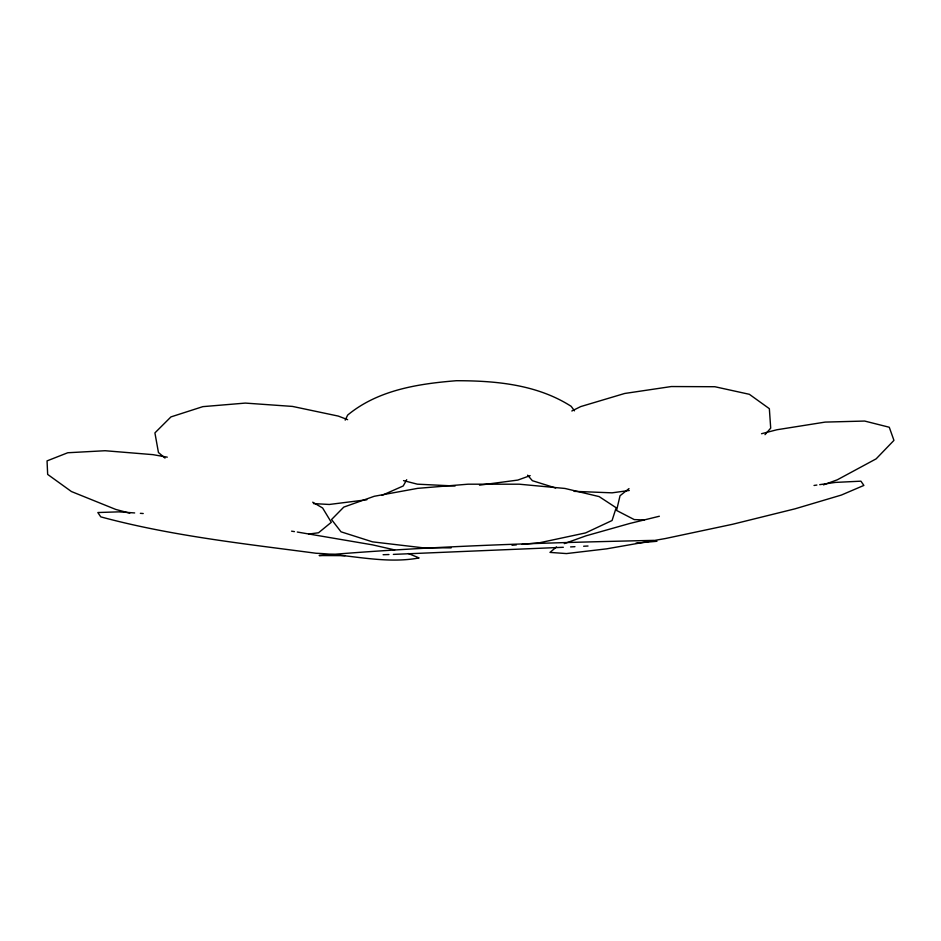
<?xml version="1.0" encoding="UTF-8"?>
<svg xmlns="http://www.w3.org/2000/svg" width="941" height="941" viewBox="0 0 941 941"><rect width="100%" height="100%" fill="white"/><g stroke="black" fill="none" stroke-linecap="round" stroke-linejoin="round"><path stroke-width="1.41" d="M345.182 420.133L347.664 415.075C378.094 389.915 418.204 383.799 456.338 380.717C495.86 380.693 537.064 384.493 571.152 406.312L574.492 410.829M406.712 479.698L403.219 485.968L382.046 495.331M765.021 434.66L770.703 428.131L769.35 408.676L749.354 394.303L714.866 386.727L671.333 386.539L624.659 393.479L580.715 406.583L571.822 410.994M556.484 546.944L549.991 552.402L566.458 553.579L606.686 548.838L665.44 538.523L732.557 524.278L795.121 508.799L841.36 495.06L863.873 485.427L860.921 481.169L835.337 482.415L819.717 484.65M629 488.591L620.037 495.731L616.578 510.457L634.246 519.585L644.42 519.985M823.493 484.862L837.278 479.816L876.142 458.855L893.95 440.376L889.269 427.249L864.65 421.05L825.163 422.097L776.972 429.743L761.528 433.719M530.171 475.628L517.832 480.075L479.498 485.156M564.318 543.616L585.925 535.852L629.835 523.455L659.359 516.244M814.036 485.462L816.87 485.05M629.27 490.473L612.085 492.837L574.034 491.343M308.589 534.076L318.54 532.759L331.303 522.302L322.61 507.987L312.706 502.188M366.872 499.742L329.303 504.47L313.471 503.588M512.022 545.274L516.374 544.874M522.173 544.345L539.581 542.757L585.561 532.924L612.062 520.514L616.167 507.752L599.123 496.589L564.976 488.461L519.267 484.203L468.077 484.192L417.663 488.355L374.236 496.283L343.783 507.105L331.538 519.55L341.018 531.818L372.565 541.863L422.215 547.709L451.162 547.874M635.951 543.145L656.947 541.275L653.03 540.393C541.698 542.851 430.119 546.039 319.164 555.543L345.018 555.649M563.33 547.286L393.35 554.39M570.587 546.909L574.951 546.686M583.655 546.239L588.019 546.015M383.105 554.72L388.962 554.531M455.079 486.026L417.345 484.168L403.524 480.616M134.657 512.939L118.954 511.857L97.829 512.527L100.781 516.868C171.144 535.876 243.954 543.698 316.047 553.261C350.158 554.567 385.163 564.282 419.098 557.942L408.465 553.543M140.362 513.327L143.22 513.527M291.569 531.171L294.439 531.606M297.309 532.041L372.424 544.839L394.679 549.909M167.286 457.161L152.889 454.644L105.086 450.727L67.764 452.75L47.05 460.89L47.662 474.417L71.434 491.543L115.755 509.434L129.776 513.174M555.672 487.991L532.394 480.698L527.583 475.181M347.652 419.662L338.301 416.087L292.475 406.418L245.33 403.089L202.844 406.641L170.944 416.91L154.912 432.895L158.453 452.527L164.993 458.067"/></g></svg>
